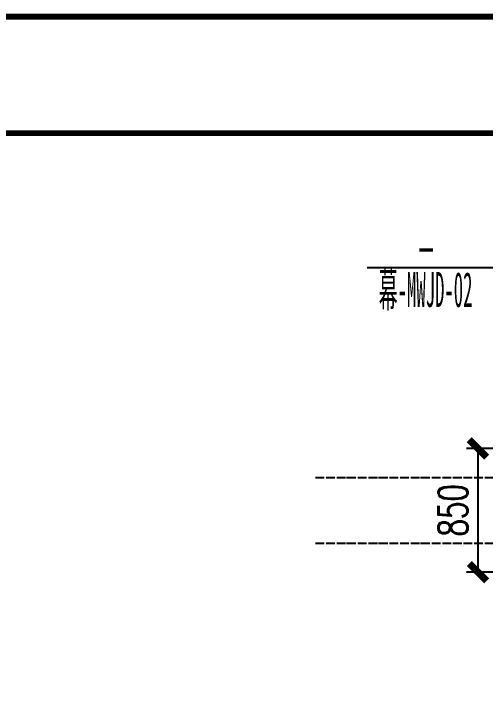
# Model space of a CAD drawing. Extents: x -202236 to 1002404, y -663931 to 1550022.
# Drawn here: x -112959 to -109721, y -328559 to -323824 of the extents above; entities that cross this region are included whole.
import ezdxf
from ezdxf.enums import TextEntityAlignment as Align

# ---------------------------------------------------------------- set-up
doc = ezdxf.new("R2010")
doc.units = 0
doc.linetypes.add('DOTE', pattern=[2.42, 2, -0.2, 0.02, -0.2])
for name, color, linetype in [('0-cxFrame', 155, 'Continuous'), ('3索引', 3, 'Continuous'), ('A-AXIS-DOTE', 14, 'DOTE'), ('DIM', 173, 'Continuous')]:
    doc.layers.add(name, color=color, linetype=linetype)
doc.layers.add('0-cxText', color=131, linetype='Continuous', lineweight=25)
doc.styles.add('cx_tuming', font='simhei.ttf')
doc.styles.add('cx_tuqian1', font='')
doc.styles.add('DHTEXT-1', font='ROMANS.shx', dxfattribs={"width": 0.7, "bigfont": 'CHINESE.shx'})
doc.styles.add('中南符号', font='simhei.ttf')
doc.styles.add('黑体', font='simhei.ttf', dxfattribs={"height": 12})
doc.styles.get('cx_tuqian1').set_extended_font_data('SimSun')
doc.dimstyles.new('ZN80', dxfattribs={"dimscale": 80, "dimtxt": 2.5, "dimasz": 1.5, "dimexe": 1, "dimexo": 2, "dimgap": 0.9, "dimtad": 1, "dimdec": 0, "dimdsep": 46, "dimtxsty": 'DHTEXT-1', "dimblk": 'ARCHTICK', "dimcen": 2.5, "dimclrd": 173, "dimclre": 173, "dimclrt": 7, "dimazin": 2, "dimtfac": 0.4, "dimtdec": 0, "dimtix": 1, "dimtmove": 2, "dimatfit": 3, "dimfxl": 0, "dimtolj": 1, "dimtzin": 0, "dimarcsym": 0})

# ---------------------------------------------------------------- blocks, each defined once
blk = doc.blocks.new('TK22.A2 L(Dragon)')
at = {"layer": '0-cxFrame', "color": 7, "const_width": 0.5}
blk.add_lwpolyline([(0, 0), (-594, 0), (-594, 420), (0, 420)], close=True, dxfattribs=at)
at = {"layer": '0-cxFrame', "const_width": 0.5}
blk.add_lwpolyline([(-80, 10), (-574, 10), (-574, 410), (-80, 410)], close=True, dxfattribs=at)
at = {"style": '黑体', "flags": 4}
blk.add_attdef('图幅', text='', height=3.3, dxfattribs=at).set_placement((-40, 3), align=Align.RIGHT)
at = {"layer": '0-cxText', "flags": 4}
for tag, height, style, p in [('建设单位', 3.5, 'cx_tuming', (-45, 240)), ('项目名称', 3.5, 'cx_tuming', (-45, 210)), ('子项名称', 3.5, 'cx_tuming', (-45, 180)), ('工程编号', 3.3, 'cx_tuqian1', (-35, 165)), ('图名1', 3.5, 'cx_tuming', (-45, 87)), ('图名2', 3.5, 'cx_tuming', (-45, 79)), ('图名3', 3.5, 'cx_tuming', (-45, 71)), ('出图日期', 3.3, 'cx_tuqian1', (-39, 60)), ('专业', 3.3, 'cx_tuqian1', (-55, 52)), ('图号', 3.3, 'cx_tuqian1', (-55, 44)), ('版次', 3.3, 'cx_tuqian1', (-20, 44))]:
    blk.add_attdef(tag, text='', height=height, dxfattribs=dict(at, style=style)).set_placement(p, align=Align.MIDDLE)
at = {"layer": 'Defpoints', "color": 6, "flags": 4}
for tag, height, style, p in [('tufu', 3.3, '黑体', (-12, 12)), ('dwfname', 4, 'cx_tuqian1', (-80, 3))]:
    blk.add_attdef(tag, text='', height=height, dxfattribs=dict(at, style=style)).set_placement(p, align=Align.RIGHT)
blk = doc.blocks.new('_ArchTick')
at = {"color": 0, "linetype": 'ByBlock', "const_width": 0.4}
blk.add_lwpolyline([(-0.5, -0.5), (0.5, 0.5)], dxfattribs=at)
blk = doc.blocks.new('*D437')
at = {"layer": 'Defpoints', "color": 0, "ltscale": 800, "transparency": 16777216}
for p in [(-109770.8, -326809), (-109205.7, -326809), (-108892.8, -327658.6)]:
    blk.add_point(p, dxfattribs=at)
at = {"layer": 'DIM', "color": 173, "linetype": 'ByBlock', "lineweight": -2, "ltscale": 800, "transparency": 16777216}
for p, q in [((-109365.7, -326809), (-109850.8, -326809)), ((-109770.8, -327658.6), (-109770.8, -326809)), ((-109052.8, -327658.6), (-109850.8, -327658.6))]:
    blk.add_line(p, q, dxfattribs=at)
at = {"layer": 'DIM', "color": 173, "lineweight": -2, "ltscale": 800, "transparency": 16777216, "xscale": 120, "yscale": 120, "zscale": 120}
for p, rotation in [((-109770.8, -326809), 90), ((-109770.8, -327658.6), 270)]:
    blk.add_blockref('_ArchTick', p, dxfattribs=dict(at, rotation=rotation))
at = {"layer": 'DIM', "color": 7, "ltscale": 800, "transparency": 16777216, "insert": (-109942.8, -327233.8), "char_height": 200, "attachment_point": 5, "rotation": 90, "style": 'DHTEXT-1'}
blk.add_mtext('\\A1;850', dxfattribs=at)
blk = doc.blocks.new('中南-指向索引')
blk.add_wipeout([(0, 5), (-0.523, 4.973), (-1.04, 4.891), (-1.545, 4.755), (-2.034, 4.568), (-2.5, 4.33), (-2.939, 4.045), (-3.346, 3.716), (-3.716, 3.346), (-4.045, 2.939), (-4.33, 2.5), (-4.568, 2.034), (-4.755, 1.545), (-4.891, 1.04), (-4.973, 0.523), (-5, 0), (-4.973, -0.523), (-4.891, -1.04), (-4.755, -1.545), (-4.568, -2.034), (-4.33, -2.5), (-4.045, -2.939), (-3.716, -3.346), (-3.346, -3.716), (-2.939, -4.045), (-2.5, -4.33), (-2.034, -4.568), (-1.545, -4.755), (-1.04, -4.891), (-0.523, -4.973), (0, -5), (0.523, -4.973), (1.04, -4.891), (1.545, -4.755), (2.034, -4.568), (2.5, -4.33), (2.939, -4.045), (3.346, -3.716), (3.716, -3.346), (4.045, -2.939), (4.33, -2.5), (4.568, -2.034), (4.755, -1.545), (4.891, -1.04), (4.973, -0.523), (5, 0), (4.973, 0.523), (4.891, 1.04), (4.755, 1.545), (4.568, 2.034), (4.33, 2.5), (4.045, 2.939), (3.716, 3.346), (3.346, 3.716), (2.939, 4.045), (2.5, 4.33), (2.034, 4.568), (1.545, 4.755), (1.04, 4.891), (0.523, 4.973)])
at = {"color": 0, "style": '中南符号', "flags": 8}
blk.add_attdef('编号', text='', height=3, dxfattribs=at).set_placement((0, 0.365), align=Align.CENTER)
at = {"color": 0, "style": '中南符号', "width": 0.932285, "flags": 8}
blk.add_attdef('图号', text='', height=3, dxfattribs=at).set_placement((-4.037, -3.373), (4.008, -3.373), align=Align.FIT)
blk.add_wipeout([(8.439, 5), (7.917, 4.973), (7.4, 4.891), (6.894, 4.755), (6.406, 4.568), (5.939, 4.33), (5.501, 4.045), (5.094, 3.716), (4.724, 3.346), (4.394, 2.939), (4.109, 2.5), (3.872, 2.034), (3.684, 1.545), (3.549, 1.04), (3.467, 0.523), (3.439, 0), (3.467, -0.523), (3.549, -1.04), (3.684, -1.545), (3.872, -2.034), (4.109, -2.5), (4.394, -2.939), (4.724, -3.346), (5.094, -3.716), (5.501, -4.045), (5.939, -4.33), (6.406, -4.568), (6.894, -4.755), (7.4, -4.891), (7.917, -4.973), (8.439, -5), (8.962, -4.973), (9.479, -4.891), (9.985, -4.755), (10.473, -4.568), (10.939, -4.33), (11.378, -4.045), (11.785, -3.716), (12.155, -3.346), (12.485, -2.939), (12.77, -2.5), (13.007, -2.034), (13.195, -1.545), (13.33, -1.04), (13.412, -0.523), (13.439, 0), (13.412, 0.523), (13.33, 1.04), (13.195, 1.545), (13.007, 2.034), (12.77, 2.5), (12.485, 2.939), (12.155, 3.346), (11.785, 3.716), (11.378, 4.045), (10.939, 4.33), (10.473, 4.568), (9.985, 4.755), (9.479, 4.891), (8.962, 4.973)]).dxf.layer = '3索引'
blk.add_line((-5, 0), (5, 0))

msp = doc.modelspace()

# ---------------------------------------------------------------- linework, layer by layer
at = {"layer": '3索引'}
msp.add_lwpolyline([(-109419.05, -326051.91), (-109546.12, -325567.67), (-110131.82, -325567.67)], dxfattribs=at)
at = {"layer": 'A-AXIS-DOTE', "ltscale": 30}
for p, q in [((-110886.73, -327008.65), (-93496.73, -327008.65)), ((-110886.73, -327458.65), (-93496.73, -327458.65))]:
    msp.add_line(p, q, dxfattribs=at)

# ---------------------------------------------------------------- block references
at = {"layer": '0-cxFrame', "xscale": 80, "yscale": 80, "zscale": 80}
msp.add_blockref('TK22.A2 L(Dragon)', (-85269.4, -357444.07), dxfattribs=at)

# ---------------------------------------------------------------- dimensions: what is measured, and where the dimension line sits
at = {"layer": 'DIM', "ltscale": 800}
dim = msp.add_linear_dim(base=(-109770.78, -326808.96), p1=(-108892.76, -327658.65), p2=(-109205.72, -326808.96), angle=90, dimstyle='ZN80', dxfattribs=at)
dim.commit()
dim.dimension.update_dxf_attribs({"geometry": '*D437', "text_midpoint": (-109942.78, -327233.8)})

# ---------------------------------------------------------------- next in the draw order: block references
at = {"layer": '3索引', "color": 7}
ref = msp.add_blockref('中南-指向索引', (-110131.82, -325567.67), dxfattribs=dict(at, xscale=-80, yscale=80, zscale=80))
ref.add_attrib('编号', '-', dxfattribs={"layer": '0', "color": 0, "height": 240, "style": '中南符号'}).set_placement((-110126.43, -325538.45), align=Align.CENTER)
ref.add_attrib('图号', '幕-MWJD-02', dxfattribs={"layer": '0', "color": 0, "height": 240, "style": '中南符号', "width": 0.372914}).set_placement((-110452.45, -325837.5), (-109808.86, -325837.5), align=Align.FIT)

doc.saveas('drawing.dxf')
